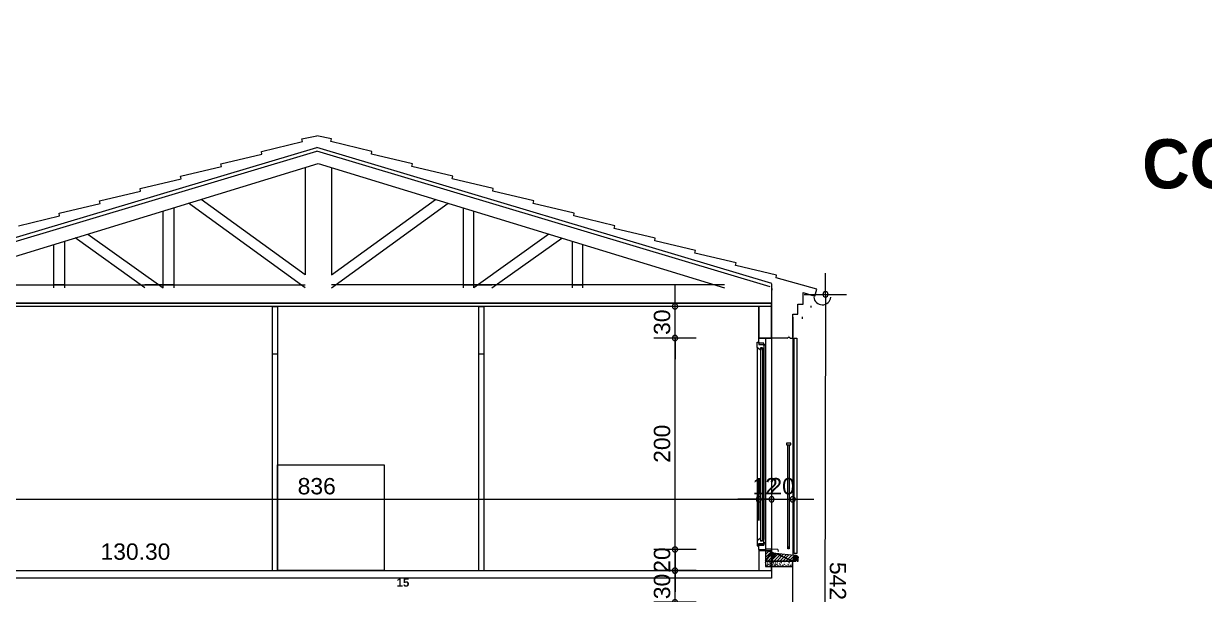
# Model space of a CAD drawing. Header units: metres. Extents: x 1.8 to 61.8, y -53.3 to -11.3.
# Drawn here: x 33.88 to 45.04, y -33.8 to -28.4 of the extents above; entities that cross this region are included whole.
import ezdxf
from ezdxf.enums import TextEntityAlignment as Align

# ---------------------------------------------------------------- set-up
doc = ezdxf.new("R2010")
doc.units = ezdxf.units.M
doc.header["$MEASUREMENT"] = 0
for name, color, linetype in [('Calque commun', 7, 'Continuous'), ('Cotations', 7, 'Continuous'), ('Textes', 7, 'Continuous')]:
    doc.layers.add(name, color=color, linetype=linetype)
doc.styles.add('Arial10', font='arial.ttf', dxfattribs={"height": 0.154626})
doc.styles.add('Arial12', font='arialbd.ttf', dxfattribs={"height": 0.077267})
doc.styles.add('Arial13', font='arial.ttf', dxfattribs={"height": 0.154626})
doc.styles.add('Century Gothic14', font='GOTHICB.TTF', dxfattribs={"height": 0.465345})

# ---------------------------------------------------------------- blocks, each defined once
blk = doc.blocks.new('new159')
at = {"layer": 'Cotations', "color": 14, "linetype": 'Continuous', "lineweight": 9}
blk.add_arc((0, 0), 0.5, 0, 359.9994, dxfattribs=at)
blk = doc.blocks.new('new160')
at = {"layer": 'Cotations', "color": 14, "linetype": 'Continuous', "lineweight": 9}
blk.add_arc((0, 0), 0.5, 0, 359.9994, dxfattribs=at)
blk = doc.blocks.new('DimLine57505')
at = {"layer": 'Cotations', "color": 14, "linetype": 'Continuous', "lineweight": 9}
for p, q in [((40.039, -33.378), (40.039, -33.178)), ((40.239, -33.378), (39.839, -33.378)), ((40.039, -33.578), (40.039, -33.378)), ((40.239, -33.578), (39.839, -33.578)), ((40.039, -33.578), (40.039, -33.778))]:
    blk.add_line(p, q, dxfattribs=at)
at = {"layer": 'Cotations', "color": 14, "linetype": 'Continuous', "lineweight": 9, "xscale": 0.05000000074505806, "yscale": 0.05000000074505806, "zscale": 0.05000000074505806}
for name, p, rotation in [('new160', (40.039, -33.378), -90.00000000000001), ('new159', (40.039, -33.578), 90)]:
    blk.add_blockref(name, p, dxfattribs=dict(at, rotation=rotation))
at = {"layer": 'Cotations', "color": 7, "linetype": 'Continuous', "lineweight": 9, "style": 'Arial10'}
blk.add_text('20', height=0.1546, rotation=90, dxfattribs=at).set_placement((40.039, -33.478), align=Align.BOTTOM_CENTER)
blk = doc.blocks.new('new161')
at = {"layer": 'Cotations', "color": 14, "linetype": 'Continuous', "lineweight": 9}
blk.add_arc((0, 0), 0.5, 0, 359.9994, dxfattribs=at)
blk = doc.blocks.new('new162')
at = {"layer": 'Cotations', "color": 14, "linetype": 'Continuous', "lineweight": 9}
blk.add_arc((0, 0), 0.5, 0, 359.9994, dxfattribs=at)
blk = doc.blocks.new('DimLine57511')
at = {"layer": 'Cotations', "color": 14, "linetype": 'Continuous', "lineweight": 9}
for p, q in [((40.039, -31.378), (40.039, -31.178)), ((40.239, -31.378), (39.839, -31.378)), ((40.039, -33.378), (40.039, -31.378)), ((40.239, -33.378), (39.839, -33.378)), ((40.039, -33.378), (40.039, -33.578))]:
    blk.add_line(p, q, dxfattribs=at)
at = {"layer": 'Cotations', "color": 14, "linetype": 'Continuous', "lineweight": 9, "xscale": 0.05000000074505806, "yscale": 0.05000000074505806, "zscale": 0.05000000074505806}
for name, p, rotation in [('new162', (40.039, -31.378), -90.00000000000001), ('new161', (40.039, -33.378), 90)]:
    blk.add_blockref(name, p, dxfattribs=dict(at, rotation=rotation))
at = {"layer": 'Cotations', "color": 7, "linetype": 'Continuous', "lineweight": 9, "style": 'Arial10'}
blk.add_text('200', height=0.1546, rotation=90, dxfattribs=at).set_placement((40.039, -32.378), align=Align.BOTTOM_CENTER)
blk = doc.blocks.new('new163')
at = {"layer": 'Cotations', "color": 14, "linetype": 'Continuous', "lineweight": 9}
blk.add_arc((0, 0), 0.5, 0, 359.9994, dxfattribs=at)
blk = doc.blocks.new('new164')
at = {"layer": 'Cotations', "color": 14, "linetype": 'Continuous', "lineweight": 9}
blk.add_arc((0, 0), 0.5, 0, 359.9994, dxfattribs=at)
blk = doc.blocks.new('DimLine57517')
at = {"layer": 'Cotations', "color": 14, "linetype": 'Continuous', "lineweight": 9}
for p, q in [((40.039, -31.078), (40.039, -30.878)), ((40.239, -31.078), (39.839, -31.078)), ((40.039, -31.378), (40.039, -31.078)), ((40.239, -31.378), (39.839, -31.378)), ((40.039, -31.378), (40.039, -31.578))]:
    blk.add_line(p, q, dxfattribs=at)
at = {"layer": 'Cotations', "color": 14, "linetype": 'Continuous', "lineweight": 9, "xscale": 0.05000000074505806, "yscale": 0.05000000074505806, "zscale": 0.05000000074505806}
for name, p, rotation in [('new164', (40.039, -31.078), -90.00000000000001), ('new163', (40.039, -31.378), 90)]:
    blk.add_blockref(name, p, dxfattribs=dict(at, rotation=rotation))
at = {"layer": 'Cotations', "color": 7, "linetype": 'Continuous', "lineweight": 9, "style": 'Arial10'}
blk.add_text('30', height=0.1546, rotation=90, dxfattribs=at).set_placement((40.039, -31.228), align=Align.BOTTOM_CENTER)
blk = doc.blocks.new('new171')
at = {"layer": 'Cotations', "color": 14, "linetype": 'Continuous', "lineweight": 9}
blk.add_arc((0, 0), 0.5, 0, 359.9994, dxfattribs=at)
blk = doc.blocks.new('new172')
at = {"layer": 'Cotations', "color": 14, "linetype": 'Continuous', "lineweight": 9}
blk.add_arc((0, 0), 0.5, 0, 359.9994, dxfattribs=at)
blk = doc.blocks.new('DimLine57553')
at = {"layer": 'Cotations', "color": 14, "linetype": 'Continuous', "lineweight": 9}
for p, q in [((40.039, -33.578), (40.039, -33.378)), ((40.239, -33.578), (39.839, -33.578)), ((40.039, -33.878), (40.039, -33.578)), ((40.239, -33.878), (39.839, -33.878)), ((40.039, -33.878), (40.039, -34.078))]:
    blk.add_line(p, q, dxfattribs=at)
at = {"layer": 'Cotations', "color": 14, "linetype": 'Continuous', "lineweight": 9, "xscale": 0.05000000074505806, "yscale": 0.05000000074505806, "zscale": 0.05000000074505806}
for name, p, rotation in [('new172', (40.039, -33.578), -90.00000000000001), ('new171', (40.039, -33.878), 90)]:
    blk.add_blockref(name, p, dxfattribs=dict(at, rotation=rotation))
at = {"layer": 'Cotations', "color": 7, "linetype": 'Continuous', "lineweight": 9, "style": 'Arial10'}
blk.add_text('30', height=0.1546, rotation=90, dxfattribs=at).set_placement((40.039, -33.728), align=Align.BOTTOM_CENTER)
blk = doc.blocks.new('new183')
at = {"layer": 'Cotations', "color": 14, "linetype": 'Continuous', "lineweight": 9}
blk.add_arc((0, 0), 0.5, 0, 359.9994, dxfattribs=at)
blk = doc.blocks.new('new184')
at = {"layer": 'Cotations', "color": 14, "linetype": 'Continuous', "lineweight": 9}
blk.add_arc((0, 0), 0.5, 0, 359.9994, dxfattribs=at)
blk = doc.blocks.new('DimLine57592')
at = {"layer": 'Cotations', "color": 14, "linetype": 'Continuous', "lineweight": 9}
for p, q in [((40.039, -33.878), (40.039, -33.678)), ((40.239, -33.878), (39.839, -33.878)), ((40.039, -34.178), (40.039, -33.878)), ((40.239, -34.178), (39.839, -34.178)), ((40.039, -34.178), (40.039, -34.378))]:
    blk.add_line(p, q, dxfattribs=at)
at = {"layer": 'Cotations', "color": 14, "linetype": 'Continuous', "lineweight": 9, "xscale": 0.05000000074505806, "yscale": 0.05000000074505806, "zscale": 0.05000000074505806}
for name, p, rotation in [('new184', (40.039, -33.878), -90.00000000000001), ('new183', (40.039, -34.178), 90)]:
    blk.add_blockref(name, p, dxfattribs=dict(at, rotation=rotation))
at = {"layer": 'Cotations', "color": 7, "linetype": 'Continuous', "lineweight": 9, "style": 'Arial10'}
blk.add_text('30', height=0.1546, rotation=90, dxfattribs=at).set_placement((40.039, -34.028), align=Align.BOTTOM_CENTER)
blk = doc.blocks.new('new213')
at = {"layer": 'Cotations', "color": 14, "linetype": 'Continuous', "lineweight": 9}
blk.add_arc((0, 0), 0.5, 0, 359.9994, dxfattribs=at)
blk = doc.blocks.new('new214')
at = {"layer": 'Cotations', "color": 14, "linetype": 'Continuous', "lineweight": 9}
blk.add_arc((0, 0), 0.5, 0, 359.9994, dxfattribs=at)
blk = doc.blocks.new('DimLine57793')
at = {"layer": 'Cotations', "color": 14, "linetype": 'Continuous', "lineweight": 9}
for p, q in [((40.951, -32.703), (40.951, -33.103)), ((41.151, -32.703), (41.151, -33.103)), ((40.951, -32.903), (40.751, -32.903)), ((40.951, -32.903), (41.151, -32.903)), ((41.151, -32.903), (41.351, -32.903))]:
    blk.add_line(p, q, dxfattribs=at)
at = {"layer": 'Cotations', "color": 14, "linetype": 'Continuous', "lineweight": 9, "xscale": 0.05000000074505806, "yscale": 0.05000000074505806, "zscale": 0.05000000074505806}
blk.add_blockref('new213', (40.951, -32.903), dxfattribs=at)
at = {"layer": 'Cotations', "color": 14, "linetype": 'Continuous', "lineweight": 9, "xscale": 0.05000000074505806, "yscale": 0.05000000074505806, "zscale": 0.05000000074505806, "rotation": 180}
blk.add_blockref('new214', (41.151, -32.903), dxfattribs=at)
at = {"layer": 'Cotations', "color": 7, "linetype": 'Continuous', "lineweight": 9, "style": 'Arial10'}
blk.add_text('20', height=0.1546, dxfattribs=at).set_placement((41.051, -32.903), align=Align.BOTTOM_CENTER)
blk = doc.blocks.new('new215')
at = {"layer": 'Cotations', "color": 14, "linetype": 'Continuous', "lineweight": 9}
blk.add_arc((0, 0), 0.5, 0, 359.9994, dxfattribs=at)
blk = doc.blocks.new('new216')
at = {"layer": 'Cotations', "color": 14, "linetype": 'Continuous', "lineweight": 9}
blk.add_arc((0, 0), 0.5, 0, 359.9994, dxfattribs=at)
blk = doc.blocks.new('DimLine57799')
at = {"layer": 'Cotations', "color": 14, "linetype": 'Continuous', "lineweight": 9}
for p, q in [((40.831, -32.703), (40.831, -33.103)), ((40.951, -32.703), (40.951, -33.103)), ((40.831, -32.903), (40.631, -32.903)), ((40.831, -32.903), (40.951, -32.903)), ((40.951, -32.903), (41.151, -32.903))]:
    blk.add_line(p, q, dxfattribs=at)
at = {"layer": 'Cotations', "color": 14, "linetype": 'Continuous', "lineweight": 9, "xscale": 0.05000000074505806, "yscale": 0.05000000074505806, "zscale": 0.05000000074505806}
blk.add_blockref('new215', (40.831, -32.903), dxfattribs=at)
at = {"layer": 'Cotations', "color": 14, "linetype": 'Continuous', "lineweight": 9, "xscale": 0.05000000074505806, "yscale": 0.05000000074505806, "zscale": 0.05000000074505806, "rotation": 180}
blk.add_blockref('new216', (40.951, -32.903), dxfattribs=at)
at = {"layer": 'Cotations', "color": 7, "linetype": 'Continuous', "lineweight": 9, "style": 'Arial10'}
blk.add_text('12', height=0.1546, dxfattribs=at).set_placement((40.891, -32.903), align=Align.BOTTOM_CENTER)
blk = doc.blocks.new('new221')
at = {"layer": 'Cotations', "color": 14, "linetype": 'Continuous', "lineweight": 9}
blk.add_arc((0, 0), 0.5, 0, 359.9994, dxfattribs=at)
blk = doc.blocks.new('new222')
at = {"layer": 'Cotations', "color": 14, "linetype": 'Continuous', "lineweight": 9}
blk.add_arc((0, 0), 0.5, 0, 359.9994, dxfattribs=at)
blk = doc.blocks.new('DimLine57818')
at = {"layer": 'Cotations', "color": 14, "linetype": 'Continuous', "lineweight": 9}
for p, q in [((32.47, -33.103), (32.47, -32.703)), ((40.831, -33.103), (40.831, -32.703)), ((32.47, -32.903), (32.27, -32.903)), ((32.47, -32.903), (40.831, -32.903)), ((40.831, -32.903), (41.031, -32.903))]:
    blk.add_line(p, q, dxfattribs=at)
at = {"layer": 'Cotations', "color": 14, "linetype": 'Continuous', "lineweight": 9, "xscale": 0.05000000074505806, "yscale": 0.05000000074505806, "zscale": 0.05000000074505806}
blk.add_blockref('new221', (32.47, -32.903), dxfattribs=at)
at = {"layer": 'Cotations', "color": 14, "linetype": 'Continuous', "lineweight": 9, "xscale": 0.05000000074505806, "yscale": 0.05000000074505806, "zscale": 0.05000000074505806, "rotation": 180}
blk.add_blockref('new222', (40.831, -32.903), dxfattribs=at)
at = {"layer": 'Cotations', "color": 7, "linetype": 'Continuous', "lineweight": 9, "style": 'Arial10'}
blk.add_text('836', height=0.1546, dxfattribs=at).set_placement((36.651, -32.903), align=Align.BOTTOM_CENTER)
blk = doc.blocks.new('new225')
at = {"layer": 'Cotations', "color": 14, "linetype": 'Continuous', "lineweight": 9}
blk.add_arc((0, 0), 0.5, 0, 359.9994, dxfattribs=at)
blk = doc.blocks.new('new226')
at = {"layer": 'Cotations', "color": 14, "linetype": 'Continuous', "lineweight": 9}
blk.add_arc((0, 0), 0.5, 0, 359.9994, dxfattribs=at)
blk = doc.blocks.new('DimLine57855')
at = {"layer": 'Cotations', "color": 14, "linetype": 'Continuous', "lineweight": 9}
for p, q in [((41.461, -30.965), (41.462, -30.765)), ((41.261, -30.965), (41.661, -30.965)), ((41.461, -30.965), (41.448, -36.388)), ((41.248, -36.388), (41.648, -36.388)), ((41.448, -36.388), (41.448, -36.588))]:
    blk.add_line(p, q, dxfattribs=at)
at = {"layer": 'Cotations', "color": 14, "linetype": 'Continuous', "lineweight": 9, "xscale": 0.05000000145180782, "yscale": 0.05000000145180782, "zscale": 0.05000000074505806}
for name, p, rotation in [('new225', (41.461, -30.965), -90.13845825380338), ('new226', (41.448, -36.388), 89.86154174619664)]:
    blk.add_blockref(name, p, dxfattribs=dict(at, rotation=rotation))
at = {"layer": 'Cotations', "color": 7, "linetype": 'Continuous', "lineweight": 9, "style": 'Arial10'}
blk.add_text('542', height=0.1546, rotation=269.8615, dxfattribs=at).set_placement((41.455, -33.676), align=Align.BOTTOM_CENTER)
blk = doc.blocks.new('hatch27')
at = {"layer": 'Calque commun', "color": 7, "linetype": 'Continuous', "lineweight": 9}
for p, q in [((40.903, -33.388), (40.893, -33.399)), ((40.931, -33.388), (40.893, -33.427)), ((40.951, -33.397), (40.893, -33.455)), ((40.966, -33.41), (40.893, -33.483)), ((40.987, -33.417), (40.916, -33.488)), ((41.014, -33.419), (40.945, -33.488)), ((41.039, -33.422), (40.973, -33.488)), ((41.065, -33.424), (41.001, -33.488)), ((41.091, -33.427), (41.029, -33.488)), ((41.116, -33.43), (41.058, -33.488)), ((41.142, -33.432), (41.086, -33.488)), ((41.168, -33.435), (41.114, -33.488)), ((41.192, -33.439), (41.143, -33.488)), ((41.203, -33.456), (41.171, -33.488)), ((41.203, -33.485), (41.199, -33.488))]:
    blk.add_line(p, q, dxfattribs=at)
at = {"layer": 'Calque commun', "color": 7, "linetype": 'Continuous', "lineweight": 18}
mesh = blk.add_polyface(dxfattribs=at)
corners = [(41.166, -33.488), (41.181, -33.485), (41.181, -33.484), (40.893, -33.488), (40.955, -33.401), (40.893, -33.388), (41.203, -33.455), (41.189, -33.481), (41.19, -33.482), (41.182, -33.483), (40.957, -33.404), (41.198, -33.444), (41.195, -33.441), (41.186, -33.481), (41.181, -33.436), (41.185, -33.481), (41.185, -33.436), (40.953, -33.398), (41.191, -33.439), (41.193, -33.44), (41.202, -33.451), (41.201, -33.449), (41.2, -33.447), (41.196, -33.442), (41.203, -33.488), (41.191, -33.483), (41.199, -33.446), (41.181, -33.487), (41.188, -33.481), (41.181, -33.488), (41.166, -33.435), (41.151, -33.488), (40.951, -33.488), (40.992, -33.417), (40.984, -33.417), (40.98, -33.416), (41.193, -33.485), (41.193, -33.487), (41.187, -33.437), (41.192, -33.484), (40.97, -33.413), (40.966, -33.411), (41.183, -33.482), (40.973, -33.414), (41.183, -33.436), (40.95, -33.395), (40.949, -33.392), (40.988, -33.417), (40.977, -33.415), (41.202, -33.453), (40.963, -33.409), (40.96, -33.406), (41.193, -33.488), (41.189, -33.438), (40.947, -33.388)]
mesh.append_faces([[corners[k] for k in face] for face in [(14, 16, 44)]], dxfattribs={"vtx0": -1, "color": 7})
mesh.append_faces([[corners[k] for k in face] for face in [(3, 4, 5), (18, 15, 19), (11, 13, 26), (0, 30, 31), (33, 31, 30), (16, 15, 38), (13, 19, 15), (42, 0, 9)]], dxfattribs={"vtx0": -1, "vtx1": -1, "color": 7})
mesh.append_faces([[corners[k] for k in face] for face in [(11, 12, 13), (14, 15, 16), (18, 38, 15), (42, 30, 0), (13, 20, 22)]], dxfattribs={"vtx0": -1, "vtx1": -1, "vtx2": -1, "color": 7})
mesh.append_faces([[corners[k] for k in face] for face in [(0, 1, 2), (6, 7, 8), (0, 2, 9), (3, 10, 4), (5, 4, 17), (0, 27, 1), (13, 12, 19), (24, 36, 37), (24, 39, 36), (5, 45, 46), (32, 33, 47), (32, 50, 51), (32, 41, 50), (13, 22, 26), (32, 47, 34), (6, 8, 25), (24, 25, 39), (5, 17, 45), (42, 14, 30)]], dxfattribs={"vtx0": -1, "vtx2": -1, "color": 7})
mesh.append_faces([[corners[k] for k in face] for face in [(24, 6, 25), (13, 28, 6), (28, 7, 6), (3, 32, 10), (34, 35, 32), (40, 41, 32), (43, 40, 32), (32, 31, 33), (35, 48, 32), (49, 20, 13), (51, 10, 32), (42, 15, 14), (48, 43, 32), (6, 49, 13)]], dxfattribs={"vtx1": -1, "vtx2": -1, "color": 7})
mesh.append_faces([[corners[k] for k in face] for face in [(20, 21, 22), (11, 23, 12), (0, 29, 27), (37, 52, 24), (18, 53, 38), (46, 54, 5)]], dxfattribs={"vtx2": -1, "color": 7})
blk = doc.blocks.new('Block57874')
at = {"layer": 'Calque commun', "color": 7, "linetype": 'Continuous', "lineweight": 9}
for p, q in [((40.947, -33.491), (40.948, -33.49)), ((40.948, -33.49), (40.95, -33.49)), ((40.95, -33.49), (40.951, -33.491)), ((41.022, -33.491), (41.023, -33.49)), ((41.023, -33.49), (41.025, -33.49)), ((41.025, -33.49), (41.026, -33.491)), ((41.097, -33.491), (41.098, -33.49)), ((41.098, -33.49), (41.1, -33.49)), ((41.1, -33.49), (41.101, -33.491)), ((40.894, -33.499), (40.893, -33.499)), ((40.893, -33.502), (40.894, -33.502)), ((40.893, -33.511), (40.893, -33.51)), ((40.893, -33.51), (40.893, -33.51)), ((40.895, -33.501), (40.894, -33.499)), ((40.894, -33.502), (40.895, -33.501)), ((40.9, -33.529), (40.901, -33.527)), ((40.901, -33.531), (40.9, -33.529)), ((40.901, -33.527), (40.903, -33.527)), ((40.903, -33.531), (40.901, -33.531)), ((40.902, -33.492), (40.902, -33.491)), ((40.902, -33.491), (40.902, -33.491)), ((40.902, -33.491), (40.903, -33.491)), ((40.903, -33.491), (40.902, -33.492)), ((40.902, -33.52), (40.902, -33.519)), ((40.902, -33.519), (40.903, -33.52)), ((40.902, -33.52), (40.902, -33.52)), ((40.903, -33.52), (40.902, -33.52)), ((40.903, -33.527), (40.904, -33.529)), ((40.904, -33.529), (40.903, -33.531)), ((40.911, -33.501), (40.912, -33.5)), ((40.912, -33.501), (40.911, -33.501)), ((40.912, -33.511), (40.911, -33.51)), ((40.911, -33.51), (40.912, -33.51)), ((40.911, -33.529), (40.912, -33.528)), ((40.912, -33.53), (40.911, -33.529)), ((40.911, -33.538), (40.912, -33.538)), ((40.912, -33.5), (40.912, -33.501)), ((40.912, -33.501), (40.912, -33.501)), ((40.912, -33.51), (40.912, -33.511)), ((40.912, -33.51), (40.912, -33.51)), ((40.912, -33.528), (40.912, -33.529)), ((40.912, -33.529), (40.912, -33.53)), ((40.912, -33.538), (40.912, -33.538)), ((40.919, -33.52), (40.92, -33.518)), ((40.92, -33.521), (40.919, -33.52)), ((40.921, -33.492), (40.92, -33.491)), ((40.92, -33.491), (40.921, -33.491)), ((40.92, -33.518), (40.922, -33.518)), ((40.922, -33.521), (40.92, -33.521)), ((40.921, -33.491), (40.922, -33.491)), ((40.922, -33.491), (40.921, -33.492)), ((40.922, -33.518), (40.923, -33.52)), ((40.923, -33.52), (40.922, -33.521)), ((40.928, -33.538), (40.929, -33.537)), ((40.929, -33.537), (40.931, -33.537)), ((40.93, -33.501), (40.93, -33.5)), ((40.93, -33.5), (40.931, -33.501)), ((40.931, -33.501), (40.93, -33.501)), ((40.93, -33.501), (40.93, -33.501)), ((40.93, -33.52), (40.93, -33.519)), ((40.93, -33.519), (40.931, -33.52)), ((40.931, -33.52), (40.93, -33.52)), ((40.93, -33.52), (40.93, -33.52)), ((40.931, -33.537), (40.932, -33.538)), ((40.94, -33.492), (40.939, -33.491)), ((40.939, -33.491), (40.94, -33.491)), ((40.94, -33.511), (40.939, -33.51)), ((40.939, -33.51), (40.94, -33.51)), ((40.939, -33.529), (40.94, -33.528)), ((40.94, -33.53), (40.939, -33.529)), ((40.94, -33.491), (40.94, -33.491)), ((40.94, -33.491), (40.94, -33.492)), ((40.94, -33.51), (40.94, -33.511)), ((40.94, -33.51), (40.94, -33.51)), ((40.94, -33.528), (40.94, -33.529)), ((40.94, -33.529), (40.94, -33.53)), ((40.948, -33.493), (40.947, -33.491)), ((40.95, -33.493), (40.948, -33.493)), ((40.949, -33.511), (40.948, -33.51)), ((40.948, -33.51), (40.949, -33.51)), ((40.95, -33.51), (40.949, -33.511)), ((40.949, -33.51), (40.95, -33.51)), ((40.951, -33.491), (40.95, -33.493)), ((40.957, -33.52), (40.958, -33.518)), ((40.958, -33.521), (40.957, -33.52)), ((40.958, -33.501), (40.958, -33.5)), ((40.958, -33.5), (40.959, -33.501)), ((40.959, -33.501), (40.958, -33.501)), ((40.958, -33.501), (40.958, -33.501)), ((40.958, -33.518), (40.959, -33.518)), ((40.959, -33.521), (40.958, -33.521)), ((40.958, -33.529), (40.958, -33.528)), ((40.958, -33.528), (40.959, -33.529)), ((40.959, -33.529), (40.958, -33.53)), ((40.958, -33.53), (40.958, -33.529)), ((40.959, -33.518), (40.96, -33.52)), ((40.96, -33.52), (40.959, -33.521)), ((40.966, -33.501), (40.967, -33.499)), ((40.967, -33.502), (40.966, -33.501)), ((40.967, -33.499), (40.968, -33.499)), ((40.968, -33.502), (40.967, -33.502)), ((40.968, -33.511), (40.967, -33.51)), ((40.967, -33.51), (40.968, -33.51)), ((40.969, -33.499), (40.968, -33.499)), ((40.968, -33.502), (40.969, -33.502)), ((40.968, -33.511), (40.968, -33.51)), ((40.968, -33.51), (40.968, -33.51)), ((40.97, -33.501), (40.969, -33.499)), ((40.969, -33.502), (40.97, -33.501)), ((40.975, -33.529), (40.976, -33.527)), ((40.976, -33.531), (40.975, -33.529)), ((40.976, -33.527), (40.978, -33.527)), ((40.978, -33.531), (40.976, -33.531)), ((40.977, -33.492), (40.977, -33.491)), ((40.977, -33.491), (40.977, -33.491)), ((40.977, -33.491), (40.978, -33.491)), ((40.978, -33.491), (40.977, -33.492)), ((40.977, -33.52), (40.977, -33.519)), ((40.977, -33.519), (40.978, -33.52)), ((40.977, -33.52), (40.977, -33.52)), ((40.978, -33.52), (40.977, -33.52)), ((40.978, -33.527), (40.979, -33.529)), ((40.979, -33.529), (40.978, -33.531)), ((40.986, -33.501), (40.987, -33.5)), ((40.987, -33.501), (40.986, -33.501)), ((40.987, -33.511), (40.986, -33.51)), ((40.986, -33.51), (40.987, -33.51)), ((40.986, -33.529), (40.987, -33.528)), ((40.987, -33.53), (40.986, -33.529)), ((40.986, -33.538), (40.987, -33.538)), ((40.987, -33.5), (40.987, -33.501)), ((40.987, -33.501), (40.987, -33.501)), ((40.987, -33.51), (40.987, -33.511)), ((40.987, -33.51), (40.987, -33.51)), ((40.987, -33.528), (40.987, -33.529)), ((40.987, -33.529), (40.987, -33.53)), ((40.987, -33.538), (40.987, -33.538)), ((40.994, -33.52), (40.995, -33.518)), ((40.995, -33.521), (40.994, -33.52)), ((40.996, -33.492), (40.995, -33.491)), ((40.995, -33.491), (40.996, -33.491)), ((40.995, -33.518), (40.997, -33.518)), ((40.997, -33.521), (40.995, -33.521)), ((40.996, -33.491), (40.997, -33.491)), ((40.997, -33.491), (40.996, -33.492)), ((40.997, -33.518), (40.998, -33.52)), ((40.998, -33.52), (40.997, -33.521)), ((41.003, -33.538), (41.004, -33.537)), ((41.004, -33.537), (41.006, -33.537)), ((41.005, -33.501), (41.005, -33.5)), ((41.005, -33.5), (41.006, -33.501)), ((41.006, -33.501), (41.005, -33.501)), ((41.005, -33.501), (41.005, -33.501)), ((41.005, -33.52), (41.005, -33.519)), ((41.005, -33.519), (41.006, -33.52)), ((41.006, -33.52), (41.005, -33.52)), ((41.005, -33.52), (41.005, -33.52)), ((41.006, -33.537), (41.007, -33.538)), ((41.015, -33.492), (41.014, -33.491)), ((41.014, -33.491), (41.015, -33.491)), ((41.015, -33.511), (41.014, -33.51)), ((41.014, -33.51), (41.015, -33.51)), ((41.014, -33.529), (41.015, -33.528)), ((41.015, -33.53), (41.014, -33.529)), ((41.015, -33.491), (41.015, -33.491)), ((41.015, -33.491), (41.015, -33.492)), ((41.015, -33.51), (41.015, -33.511)), ((41.015, -33.51), (41.015, -33.51)), ((41.015, -33.528), (41.015, -33.529)), ((41.015, -33.529), (41.015, -33.53)), ((41.023, -33.493), (41.022, -33.491)), ((41.025, -33.493), (41.023, -33.493)), ((41.024, -33.511), (41.023, -33.51)), ((41.023, -33.51), (41.024, -33.51)), ((41.025, -33.51), (41.024, -33.511)), ((41.024, -33.51), (41.025, -33.51)), ((41.026, -33.491), (41.025, -33.493)), ((41.032, -33.52), (41.033, -33.518)), ((41.033, -33.521), (41.032, -33.52)), ((41.033, -33.501), (41.033, -33.5)), ((41.033, -33.5), (41.034, -33.501)), ((41.034, -33.501), (41.033, -33.501)), ((41.033, -33.501), (41.033, -33.501)), ((41.033, -33.518), (41.034, -33.518)), ((41.034, -33.521), (41.033, -33.521)), ((41.033, -33.529), (41.033, -33.528)), ((41.033, -33.528), (41.034, -33.529)), ((41.034, -33.529), (41.033, -33.53)), ((41.033, -33.53), (41.033, -33.529)), ((41.034, -33.518), (41.035, -33.52)), ((41.035, -33.52), (41.034, -33.521)), ((41.041, -33.501), (41.042, -33.499)), ((41.042, -33.502), (41.041, -33.501)), ((41.042, -33.499), (41.043, -33.499)), ((41.043, -33.502), (41.042, -33.502)), ((41.043, -33.511), (41.042, -33.51)), ((41.042, -33.51), (41.043, -33.51)), ((41.044, -33.499), (41.043, -33.499)), ((41.043, -33.502), (41.044, -33.502)), ((41.043, -33.511), (41.043, -33.51)), ((41.043, -33.51), (41.043, -33.51)), ((41.045, -33.501), (41.044, -33.499)), ((41.044, -33.502), (41.045, -33.501)), ((41.05, -33.529), (41.051, -33.527)), ((41.051, -33.531), (41.05, -33.529)), ((41.051, -33.527), (41.053, -33.527)), ((41.053, -33.531), (41.051, -33.531)), ((41.052, -33.492), (41.052, -33.491)), ((41.052, -33.491), (41.052, -33.491)), ((41.052, -33.491), (41.053, -33.491)), ((41.053, -33.491), (41.052, -33.492)), ((41.052, -33.52), (41.052, -33.519)), ((41.052, -33.519), (41.053, -33.52)), ((41.052, -33.52), (41.052, -33.52)), ((41.053, -33.52), (41.052, -33.52)), ((41.053, -33.527), (41.054, -33.529)), ((41.054, -33.529), (41.053, -33.531)), ((41.061, -33.501), (41.062, -33.5)), ((41.062, -33.501), (41.061, -33.501)), ((41.062, -33.511), (41.061, -33.51)), ((41.061, -33.51), (41.062, -33.51)), ((41.061, -33.529), (41.062, -33.528)), ((41.062, -33.53), (41.061, -33.529)), ((41.061, -33.538), (41.062, -33.538)), ((41.062, -33.5), (41.062, -33.501)), ((41.062, -33.501), (41.062, -33.501)), ((41.062, -33.51), (41.062, -33.511)), ((41.062, -33.51), (41.062, -33.51)), ((41.062, -33.528), (41.062, -33.529)), ((41.062, -33.529), (41.062, -33.53)), ((41.062, -33.538), (41.062, -33.538)), ((41.069, -33.52), (41.07, -33.518)), ((41.07, -33.521), (41.069, -33.52)), ((41.071, -33.492), (41.07, -33.491)), ((41.07, -33.491), (41.071, -33.491)), ((41.07, -33.518), (41.072, -33.518)), ((41.072, -33.521), (41.07, -33.521)), ((41.071, -33.491), (41.072, -33.491)), ((41.072, -33.491), (41.071, -33.492)), ((41.072, -33.518), (41.073, -33.52)), ((41.073, -33.52), (41.072, -33.521)), ((41.078, -33.538), (41.079, -33.537)), ((41.079, -33.537), (41.081, -33.537)), ((41.08, -33.501), (41.08, -33.5)), ((41.08, -33.5), (41.081, -33.501)), ((41.081, -33.501), (41.08, -33.501)), ((41.08, -33.501), (41.08, -33.501)), ((41.08, -33.52), (41.08, -33.519)), ((41.08, -33.519), (41.081, -33.52)), ((41.081, -33.52), (41.08, -33.52)), ((41.08, -33.52), (41.08, -33.52)), ((41.081, -33.537), (41.082, -33.538)), ((41.09, -33.492), (41.089, -33.491)), ((41.089, -33.491), (41.09, -33.491)), ((41.09, -33.511), (41.089, -33.51)), ((41.089, -33.51), (41.09, -33.51)), ((41.089, -33.529), (41.09, -33.528)), ((41.09, -33.53), (41.089, -33.529)), ((41.09, -33.491), (41.09, -33.491)), ((41.09, -33.491), (41.09, -33.492)), ((41.09, -33.51), (41.09, -33.511)), ((41.09, -33.51), (41.09, -33.51)), ((41.09, -33.528), (41.09, -33.529)), ((41.09, -33.529), (41.09, -33.53)), ((41.098, -33.493), (41.097, -33.491)), ((41.1, -33.493), (41.098, -33.493)), ((41.099, -33.511), (41.098, -33.51)), ((41.098, -33.51), (41.099, -33.51)), ((41.1, -33.51), (41.099, -33.511)), ((41.099, -33.51), (41.1, -33.51)), ((41.101, -33.491), (41.1, -33.493)), ((41.107, -33.52), (41.108, -33.518)), ((41.108, -33.521), (41.107, -33.52)), ((41.108, -33.501), (41.108, -33.5)), ((41.108, -33.5), (41.109, -33.501)), ((41.109, -33.501), (41.108, -33.501)), ((41.108, -33.501), (41.108, -33.501)), ((41.108, -33.518), (41.109, -33.518)), ((41.109, -33.521), (41.108, -33.521)), ((41.108, -33.529), (41.108, -33.528)), ((41.108, -33.528), (41.109, -33.529)), ((41.109, -33.529), (41.108, -33.53)), ((41.108, -33.53), (41.108, -33.529)), ((41.109, -33.518), (41.11, -33.52)), ((41.11, -33.52), (41.109, -33.521)), ((41.116, -33.501), (41.117, -33.499)), ((41.117, -33.502), (41.116, -33.501)), ((41.117, -33.499), (41.118, -33.499)), ((41.118, -33.502), (41.117, -33.502)), ((41.118, -33.511), (41.117, -33.51)), ((41.117, -33.51), (41.118, -33.51)), ((41.119, -33.499), (41.118, -33.499)), ((41.118, -33.502), (41.119, -33.502)), ((41.118, -33.511), (41.118, -33.51)), ((41.118, -33.51), (41.118, -33.51)), ((41.12, -33.501), (41.119, -33.499)), ((41.119, -33.502), (41.12, -33.501)), ((41.125, -33.529), (41.126, -33.527)), ((41.126, -33.531), (41.125, -33.529)), ((41.126, -33.527), (41.128, -33.527)), ((41.128, -33.531), (41.126, -33.531)), ((41.127, -33.492), (41.127, -33.491)), ((41.127, -33.491), (41.127, -33.491)), ((41.127, -33.491), (41.128, -33.491)), ((41.128, -33.491), (41.127, -33.492)), ((41.127, -33.52), (41.127, -33.519)), ((41.127, -33.519), (41.128, -33.52)), ((41.127, -33.52), (41.127, -33.52)), ((41.128, -33.52), (41.127, -33.52)), ((41.128, -33.527), (41.129, -33.529)), ((41.129, -33.529), (41.128, -33.531)), ((41.136, -33.501), (41.137, -33.5)), ((41.137, -33.501), (41.136, -33.501)), ((41.137, -33.511), (41.136, -33.51)), ((41.136, -33.51), (41.137, -33.51)), ((41.136, -33.529), (41.137, -33.528)), ((41.137, -33.53), (41.136, -33.529)), ((41.136, -33.538), (41.137, -33.538)), ((41.137, -33.5), (41.137, -33.501)), ((41.137, -33.501), (41.137, -33.501)), ((41.137, -33.51), (41.137, -33.511)), ((41.137, -33.51), (41.137, -33.51)), ((41.137, -33.528), (41.137, -33.529)), ((41.137, -33.529), (41.137, -33.53)), ((41.137, -33.538), (41.137, -33.538)), ((41.144, -33.52), (41.145, -33.518)), ((41.145, -33.521), (41.144, -33.52)), ((41.146, -33.492), (41.145, -33.491)), ((41.145, -33.491), (41.146, -33.491)), ((41.145, -33.518), (41.147, -33.518)), ((41.147, -33.521), (41.145, -33.521)), ((41.146, -33.491), (41.147, -33.491)), ((41.147, -33.491), (41.146, -33.492)), ((41.147, -33.518), (41.148, -33.52)), ((41.148, -33.52), (41.147, -33.521))]:
    blk.add_line(p, q, dxfattribs=at)
blk = doc.blocks.new('pattern2')
at = {"layer": 'Calque commun', "color": 0, "linetype": 'ByBlock', "lineweight": -2}
blk.add_blockref('Block57874', (0, 0), dxfattribs=at)
at = {"layer": 'Calque commun', "color": 7, "linetype": 'Continuous', "lineweight": 18}
mesh = blk.add_polyface(dxfattribs=at)
corners = [(40.893, -33.488), (40.893, -33.538), (41.151, -33.538), (41.151, -33.488)]
mesh.append_faces([[corners[k] for k in face] for face in [(0, 1, 2, 3)]], dxfattribs={"color": 7})

msp = doc.modelspace()

# ---------------------------------------------------------------- linework, layer by layer
at = {"layer": 'Calque commun', "color": 7, "linetype": 'Continuous', "lineweight": 18}
for p, q in [((32.35, -30.862), (36.651, -29.574)), ((40.953, -30.862), (36.651, -29.574)), ((32.335, -30.903), (36.651, -29.611)), ((40.938, -30.895), (36.651, -29.611)), ((40.951, -31.378), (40.953, -30.866)), ((40.951, -31.048), (32.35, -31.048)), ((40.951, -31.078), (32.35, -31.078)), ((40.831, -31.378), (40.831, -31.078)), ((40.951, -31.078), (40.951, -31.048)), ((41.152, -31.18), (41.151, -31.274)), ((41.1, -31.378), (41.115, -31.367)), ((41.115, -31.367), (41.13, -31.378)), ((41.151, -31.274), (41.151, -31.274)), ((41.151, -31.274), (41.151, -31.378)), ((41.1, -31.378), (40.951, -31.378)), ((41.13, -31.378), (41.151, -31.378)), ((40.831, -33.378), (40.893, -33.378)), ((40.831, -33.378), (40.831, -33.578)), ((40.951, -33.538), (40.951, -33.648)), ((40.951, -33.538), (41.151, -33.538)), ((41.151, -34.178), (41.151, -33.537)), ((40.951, -33.648), (32.35, -33.648))]:
    msp.add_line(p, q, dxfattribs=at)
at = {"layer": 'Calque commun', "color": 7, "linetype": 'Continuous', "lineweight": 9}
for p, q in [((32.826, -30.903), (36.666, -29.727)), ((36.541, -29.765), (36.541, -30.779)), ((36.666, -29.727), (40.506, -30.903)), ((36.792, -29.766), (36.792, -30.779)), ((36.541, -30.903), (35.44, -30.102)), ((36.541, -30.779), (35.559, -30.066)), ((36.792, -30.779), (37.773, -30.066)), ((36.792, -30.903), (37.893, -30.103)), ((35.199, -30.903), (35.199, -30.176)), ((35.299, -30.146), (35.299, -30.903)), ((38.035, -30.146), (38.035, -30.903)), ((38.135, -30.903), (38.135, -30.177)), ((34.267, -30.461), (34.267, -30.903)), ((35.026, -30.903), (34.366, -30.431)), ((34.486, -30.394), (35.199, -30.903)), ((38.847, -30.395), (38.135, -30.903)), ((38.307, -30.903), (38.967, -30.432)), ((39.066, -30.462), (39.066, -30.903)), ((34.167, -30.903), (34.167, -30.492)), ((39.166, -30.903), (39.166, -30.493)), ((32.719, -30.874), (36.541, -30.874)), ((32.826, -30.874), (36.541, -30.874)), ((34.267, -30.874), (34.167, -30.874)), ((34.267, -30.874), (34.167, -30.874)), ((35.199, -30.874), (35.026, -30.874)), ((35.199, -30.874), (35.026, -30.874)), ((35.299, -30.874), (35.199, -30.874)), ((35.299, -30.874), (35.199, -30.874)), ((40.506, -30.874), (36.792, -30.874)), ((38.035, -30.874), (38.135, -30.874)), ((38.035, -30.874), (38.135, -30.874)), ((38.135, -30.874), (38.307, -30.874)), ((38.135, -30.874), (38.307, -30.874)), ((39.066, -30.874), (39.166, -30.874)), ((39.066, -30.874), (39.166, -30.874)), ((40.953, -30.91), (40.953, -30.924)), ((40.831, -31.078), (40.831, -31.378)), ((41.326, -31.09), (41.326, -31.072)), ((41.244, -31.197), (41.244, -31.178)), ((41.112, -31.358), (41.112, -31.358)), ((40.815, -31.418), (40.831, -31.418)), ((40.815, -31.468), (40.815, -31.418)), ((40.846, -31.492), (40.815, -31.468)), ((40.815, -31.468), (40.815, -33.295)), ((40.831, -31.378), (40.951, -31.378)), ((40.831, -31.378), (40.951, -31.378)), ((40.955, -31.378), (40.831, -31.378)), ((40.831, -31.425), (40.831, -31.378)), ((40.831, -31.418), (40.831, -31.44)), ((40.878, -31.425), (40.831, -31.425)), ((40.831, -31.44), (40.878, -31.44)), ((40.866, -31.472), (40.846, -31.472)), ((40.846, -31.472), (40.846, -31.492)), ((40.846, -31.472), (40.846, -33.301)), ((40.866, -31.481), (40.846, -31.481)), ((40.866, -31.481), (40.866, -31.472)), ((40.866, -31.472), (40.866, -33.301)), ((40.878, -31.481), (40.866, -31.492)), ((40.866, -31.492), (40.866, -31.481)), ((40.878, -31.44), (40.878, -31.425)), ((40.893, -31.44), (40.878, -31.45)), ((40.878, -31.45), (40.878, -31.44)), ((40.878, -31.44), (40.878, -31.481)), ((40.878, -31.481), (40.878, -33.283)), ((40.893, -31.378), (40.893, -33.388)), ((40.893, -31.425), (40.893, -31.44)), ((40.951, -31.378), (40.951, -33.375)), ((41.151, -31.378), (41.151, -33.433)), ((41.165, -31.378), (41.189, -31.378)), ((41.165, -33.417), (41.165, -31.378)), ((41.189, -31.378), (41.189, -33.417)), ((41.104, -32.388), (41.119, -32.388)), ((41.104, -33.355), (41.104, -32.388)), ((41.119, -32.388), (41.119, -33.355)), ((40.846, -33.271), (40.815, -33.295)), ((40.815, -33.295), (40.815, -33.345)), ((40.815, -33.345), (40.831, -33.345)), ((40.831, -33.378), (40.831, -33.323)), ((40.831, -33.323), (40.878, -33.323)), ((40.831, -33.338), (40.878, -33.338)), ((40.878, -33.338), (40.831, -33.338)), ((40.866, -33.295), (40.846, -33.295)), ((40.866, -33.301), (40.846, -33.301)), ((40.878, -33.283), (40.866, -33.271)), ((40.878, -33.323), (40.878, -33.283)), ((40.878, -33.338), (40.878, -33.31)), ((40.893, -33.323), (40.878, -33.313)), ((40.878, -33.323), (40.878, -33.338)), ((41.009, -33.378), (40.893, -33.373)), ((41.009, -33.378), (41.014, -33.398)), ((41.119, -33.355), (41.104, -33.355)), ((40.833, -33.388), (40.951, -33.388)), ((40.833, -33.388), (40.951, -33.388)), ((40.951, -33.388), (40.947, -33.388)), ((40.951, -33.388), (40.951, -33.388)), ((41.166, -33.488), (41.151, -33.488)), ((41.189, -33.417), (41.165, -33.417))]:
    msp.add_line(p, q, dxfattribs=at)
at = {"layer": 'Calque commun', "color": 5, "linetype": 'ByBlock', "lineweight": -2}
msp.add_line((32.35, -31.048), (40.951, -31.048), dxfattribs=at)
at = {"layer": 'Calque commun', "color": 15, "linetype": 'Continuous', "lineweight": 18}
for p, q in [((36.23, -31.078), (36.23, -31.528)), ((36.23, -31.078), (36.28, -31.078)), ((36.28, -31.078), (36.28, -31.528)), ((38.18, -31.078), (38.18, -31.528)), ((38.18, -31.078), (38.23, -31.078)), ((38.23, -31.078), (38.23, -31.528)), ((36.23, -31.528), (36.28, -31.528)), ((38.18, -31.528), (38.23, -31.528))]:
    msp.add_line(p, q, dxfattribs=at)
at = {"layer": 'Calque commun', "color": 3, "linetype": 'ByBlock', "lineweight": -2}
for p, q in [((40.951, -31.378), (40.951, -31.078)), ((40.951, -33.578), (40.951, -33.373))]:
    msp.add_line(p, q, dxfattribs=at)
at = {"layer": 'Calque commun', "color": 20, "linetype": 'Continuous', "lineweight": 9}
for p, q in [((36.23, -31.528), (36.23, -33.578)), ((36.23, -31.528), (36.28, -31.528)), ((36.28, -31.528), (36.28, -33.578)), ((38.18, -31.528), (38.18, -33.578)), ((38.18, -31.528), (38.23, -31.528)), ((38.23, -31.528), (38.23, -33.578)), ((36.23, -33.578), (36.28, -33.578)), ((38.18, -33.578), (38.23, -33.578))]:
    msp.add_line(p, q, dxfattribs=at)
at = {"layer": 'Calque commun', "color": 7, "linetype": 'Continuous', "lineweight": 18}
msp.add_arc((41.431, -30.982), 0.0817, 185.5369, 353.7381, dxfattribs=at)
at = {"layer": 'Cotations', "color": 6, "linetype": 'Continuous', "lineweight": 18}
for points in [[(33.833, -30.316, 0), (34.22, -30.223, 0), (34.215, -30.198, 0), (34.603, -30.106, 0), (34.598, -30.081, 0), (34.985, -29.989, 0), (34.981, -29.964, 0), (35.368, -29.872, 0), (35.363, -29.847, 0), (35.751, -29.755, 0), (35.746, -29.73, 0), (36.133, -29.637, 0), (36.129, -29.612, 0), (36.516, -29.52, 0), (36.511, -29.493, 0), (36.651, -29.466, 0)], [(41.151, -31.378, 0), (41.151, -31.151, 0), (41.201, -31.151, 0), (41.201, -31.057, 0), (41.251, -31.057, 0), (41.251, -30.948, 0), (41.361, -30.983, 0), (41.379, -30.915, 0), (40.995, -30.809, 0), (40.999, -30.784, 0), (40.612, -30.692, 0), (40.61, -30.691, 0), (40.616, -30.667, 0), (40.227, -30.574, 0), (40.233, -30.55, 0), (39.847, -30.458, 0), (39.851, -30.433, 0), (39.464, -30.341, 0), (39.468, -30.316, 0), (39.081, -30.223, 0), (39.086, -30.198, 0), (38.698, -30.106, 0), (38.703, -30.081, 0), (38.316, -29.989, 0), (38.32, -29.964, 0), (37.933, -29.872, 0), (37.938, -29.847, 0), (37.55, -29.755, 0), (37.555, -29.73, 0), (37.168, -29.637, 0), (37.172, -29.612, 0), (36.785, -29.52, 0), (36.79, -29.493, 0), (36.651, -29.466, 0)]]:
    msp.add_polyline3d(points, dxfattribs=at)

# ---------------------------------------------------------------- block references
at = {"layer": 'Calque commun', "color": 0, "linetype": 'ByBlock', "lineweight": -2}
for name in ['hatch27', 'pattern2']:
    msp.add_blockref(name, (0, 0), dxfattribs=at)
at = {"layer": 'Cotations', "color": 14, "linetype": 'Continuous', "lineweight": 9}
for name in ['DimLine57855', 'DimLine57517', 'DimLine57511', 'DimLine57818', 'DimLine57799', 'DimLine57793', 'DimLine57505', 'DimLine57553', 'DimLine57592']:
    msp.add_blockref(name, (0, 0), dxfattribs=at)

# ---------------------------------------------------------------- texts
at = {"layer": 'Calque commun', "color": 5, "linetype": 'ByBlock', "lineweight": -2, "style": 'Arial12'}
msp.add_text('15', height=0.0773, dxfattribs=at).set_placement((37.406, -33.753), align=Align.BOTTOM_LEFT)
at = {"layer": 'Textes', "color": 5, "linetype": 'ByBlock', "lineweight": -2, "style": 'Century Gothic14'}
msp.add_text('COUPES 1/50', height=0.46535, dxfattribs=at).set_placement((44.455, -29.497), align=Align.TOP_LEFT)
at = {"layer": 'Textes', "color": 5, "linetype": 'ByBlock', "lineweight": -2, "style": 'Arial13'}
msp.add_text('130.30', height=0.1546, dxfattribs=at).set_placement((34.607, -33.522), align=Align.BOTTOM_LEFT)

# ---------------------------------------------------------------- meshes
at = {"layer": 'Calque commun', "color": 7, "linetype": 'Continuous', "lineweight": 9}
mesh = msp.add_polyface(dxfattribs=at)
corners = [(61.764, -11.309), (1.764, -11.309), (1.764, -53.309), (61.764, -53.309)]
mesh.append_faces([[corners[k] for k in face] for face in [(0, 1, 2, 3)]], dxfattribs={"color": 7})
at = {"layer": 'Calque commun', "color": 7, "linetype": 'Continuous', "lineweight": 18}
mesh = msp.add_polyface(dxfattribs=at)
corners = [(41.134, -32.372), (41.091, -32.372), (41.091, -32.388), (41.134, -32.388)]
mesh.append_faces([[corners[k] for k in face] for face in [(0, 1, 2, 3)]], dxfattribs={"color": 7})
mesh = msp.add_polyface(dxfattribs=at)
corners = [(41.119, -33.372), (41.104, -33.372), (41.104, -33.355), (41.119, -33.355)]
mesh.append_faces([[corners[k] for k in face] for face in [(0, 1, 2, 3)]], dxfattribs={"color": 7})
mesh = msp.add_polyface(dxfattribs=at)
corners = [(32.35, -33.648), (32.35, -33.578), (40.951, -33.578), (40.951, -33.648)]
mesh.append_faces([[corners[k] for k in face] for face in [(0, 1, 2, 3)]], dxfattribs={"color": 7})
at = {"layer": 'Cotations', "color": 20, "linetype": 'Continuous', "lineweight": 9}
mesh = msp.add_polyface(dxfattribs=at)
corners = [(37.289, -33.578), (36.28, -33.578), (36.28, -32.578), (37.289, -32.578)]
mesh.append_faces([[corners[k] for k in face] for face in [(0, 1, 2, 3)]], dxfattribs={"color": 20})

doc.saveas('drawing.dxf')
